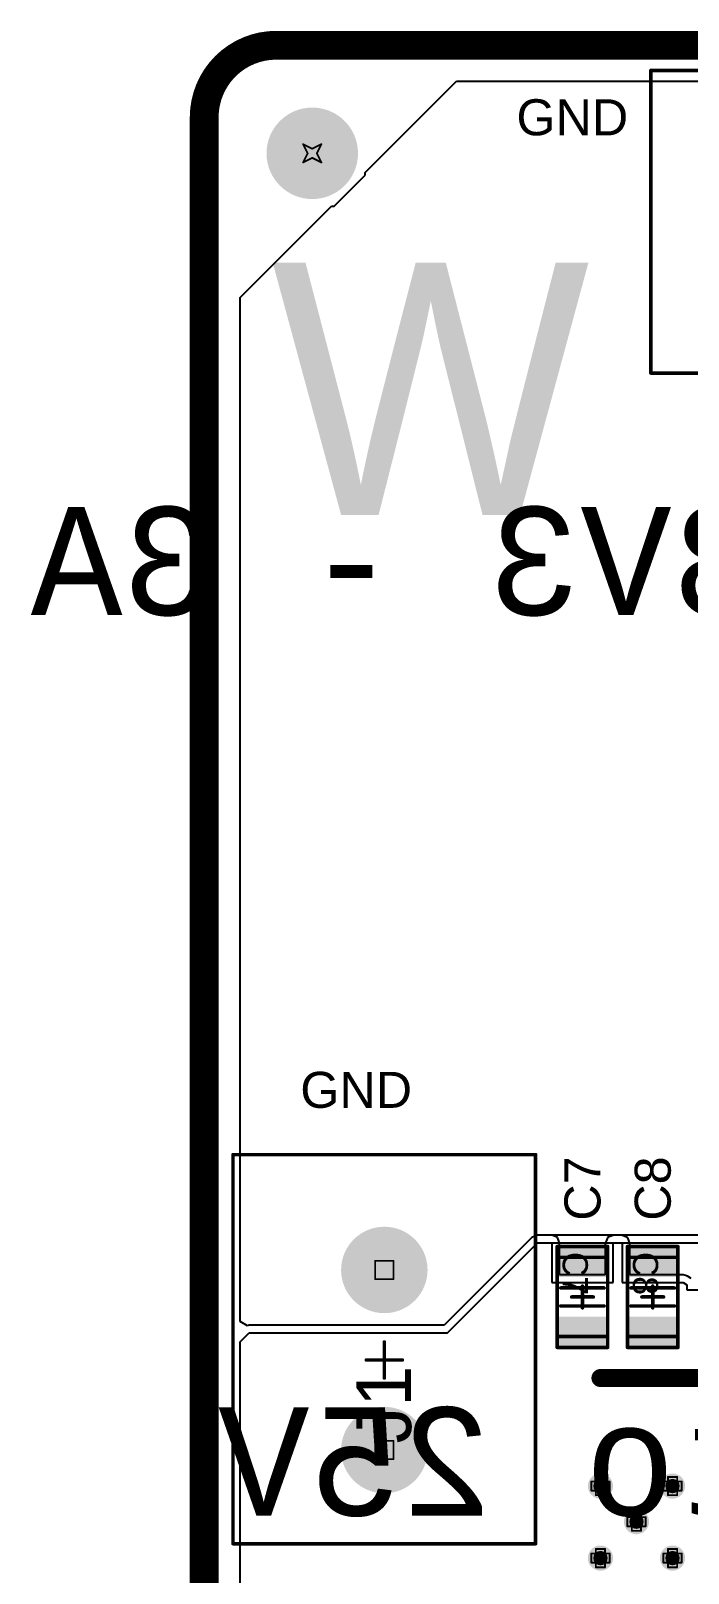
# Model space of a CAD drawing. Header units: millimetres. Extents: x -4.8 to 40.4, y -21.4 to 50.4.
# Drawn here: x -4.81 to 13.43, y 7.58 to 50.4 of the extents above; entities that cross this region are included whole.
import ezdxf

# ---------------------------------------------------------------- set-up
doc = ezdxf.new("R2010")
doc.units = ezdxf.units.MM
for name, color, linetype in [('BottomLayer', 5, 'Continuous'), ('BottomOverlay', 54, 'Continuous'), ('BottomSolder', 6, 'Continuous'), ('DrillDrawing', 1, 'Continuous'), ('KeepOutLayer', 6, 'Continuous'), ('Mechanical2', 216, 'Continuous'), ('Mechanical4', 56, 'Continuous'), ('Mechanical6', 56, 'Continuous'), ('MultiLayer', 9, 'Continuous'), ('PadHoleLayer', 156, 'Continuous'), ('TopLayer', 1, 'Continuous'), ('TopOverlay', 2, 'Continuous'), ('TopPaste', 8, 'Continuous'), ('TopSolder', 216, 'Continuous'), ('ViaHoleLayer', 16, 'Continuous')]:
    doc.layers.add(name, color=color, linetype=linetype)
doc.styles.add('Arial', font='arial.ttf', dxfattribs={"height": 0.2})
doc.styles.add('Consolas', font='consola.ttf', dxfattribs={"height": 0.2})
doc.styles.add('Mooretronics', font='', dxfattribs={"height": 0.2})
doc.styles.get('Mooretronics').set_extended_font_data('Mooretronics')

# ---------------------------------------------------------------- blocks, each defined once
blk = doc.blocks.new('TERMINAL_15')
at = {"layer": 'BottomLayer'}
h = blk.add_hatch(color=5, dxfattribs=at)
edge = h.paths.add_edge_path()
edge.add_arc((-2.5, 0), 1.15, 0, 360)
h = blk.add_hatch(color=5, dxfattribs=at)
edge = h.paths.add_edge_path()
edge.add_arc((2.5, 0), 1.15, 0, 360)
at = {"layer": 'BottomSolder'}
h = blk.add_hatch(color=6, dxfattribs=at)
edge = h.paths.add_edge_path()
edge.add_arc((-2.5, 0), 1.2, 0, 360)
h = blk.add_hatch(color=6, dxfattribs=at)
edge = h.paths.add_edge_path()
edge.add_arc((2.5, 0), 1.2, 0, 360)
at = {"layer": 'MultiLayer'}
h = blk.add_hatch(color=9, dxfattribs=at)
edge = h.paths.add_edge_path()
edge.add_arc((-2.5, 0), 1.15, 0, 360)
h = blk.add_hatch(color=9, dxfattribs=at)
edge = h.paths.add_edge_path()
edge.add_arc((2.5, 0), 1.15, 0, 360)
at = {"layer": 'PadHoleLayer'}
h = blk.add_hatch(color=156, dxfattribs=at)
edge = h.paths.add_edge_path()
edge.add_arc((-2.5, 0), 0.7, 0, 360)
h = blk.add_hatch(color=156, dxfattribs=at)
edge = h.paths.add_edge_path()
edge.add_arc((2.5, 0), 0.7, 0, 360)
at = {"layer": 'TopLayer'}
h = blk.add_hatch(color=1, dxfattribs=at)
edge = h.paths.add_edge_path()
edge.add_arc((-2.5, 0), 1.15, 0, 360)
h = blk.add_hatch(color=1, dxfattribs=at)
edge = h.paths.add_edge_path()
edge.add_arc((2.5, 0), 1.15, 0, 360)
at = {"layer": 'TopSolder'}
h = blk.add_hatch(color=216, dxfattribs=at)
edge = h.paths.add_edge_path()
edge.add_arc((-2.5, 0), 1.2, 0, 360)
h = blk.add_hatch(color=216, dxfattribs=at)
edge = h.paths.add_edge_path()
edge.add_arc((2.5, 0), 1.2, 0, 360)
at = {"layer": 'Mechanical2', "const_width": 0.1}
for points in [[(-5.1, -4.2), (-5.1, 4.2)], [(-5.1, 4.2), (5.7, 4.2)], [(5.7, -4.2), (5.7, 4.2)], [(-5.1, -4.2), (5.7, -4.2)]]:
    blk.add_lwpolyline(points, dxfattribs=at)
at = {"layer": 'Mechanical2', "const_width": 0.05}
for points in [[(-5.125, 4.2, 1), (-5.075, 4.2, 1)], [(-5.125, 4.2, 1), (-5.075, 4.2, 1)], [(5.675, 4.2, 1), (5.725, 4.2, 1)], [(5.675, 4.2, 1), (5.725, 4.2, 1)], [(-5.125, -4.2, 1), (-5.075, -4.2, 1)], [(-5.125, -4.2, 1), (-5.075, -4.2, 1)], [(5.675, -4.2, 1), (5.725, -4.2, 1)], [(5.675, -4.2, 1), (5.725, -4.2, 1)]]:
    blk.add_lwpolyline(points, format="xyb", close=True, dxfattribs=at)
at = {"layer": 'Mechanical4', "const_width": 0.1}
for points in [[(-5.1, 4.2), (5.7, 4.2)], [(-5.1, -4.2), (-5.1, 4.2)], [(5.7, -4.2), (5.7, 4.2)], [(0, -0.5), (0, 0.5)], [(-0.5, 0), (0.5, 0)], [(-5.1, -4.2), (5.7, -4.2)]]:
    blk.add_lwpolyline(points, dxfattribs=at)
at = {"layer": 'Mechanical4', "const_width": 0.05}
for points in [[(-5.125, 4.2, 1), (-5.075, 4.2, 1)], [(-5.125, 4.2, 1), (-5.075, 4.2, 1)], [(5.675, 4.2, 1), (5.725, 4.2, 1)], [(5.675, 4.2, 1), (5.725, 4.2, 1)], [(-0.025, 0.5, 1), (0.025, 0.5, 1)], [(-0.525, 0, 1), (-0.475, 0, 1)], [(0.475, 0, 1), (0.525, 0, 1)], [(-0.025, -0.5, 1), (0.025, -0.5, 1)], [(-5.125, -4.2, 1), (-5.075, -4.2, 1)], [(-5.125, -4.2, 1), (-5.075, -4.2, 1)], [(5.675, -4.2, 1), (5.725, -4.2, 1)], [(5.675, -4.2, 1), (5.725, -4.2, 1)]]:
    blk.add_lwpolyline(points, format="xyb", close=True, dxfattribs=at)
at = {"layer": 'Mechanical6', "const_width": 0.1}
for points in [[(-5.1, 4.2), (5.7, 4.2)], [(-5.1, -4.2), (-5.1, 4.2)], [(5.7, -4.2), (5.7, 4.2)], [(-5.1, -4.2), (5.7, -4.2)]]:
    blk.add_lwpolyline(points, dxfattribs=at)
at = {"layer": 'Mechanical6', "const_width": 0.05}
for points in [[(-5.125, 4.2, 1), (-5.075, 4.2, 1)], [(-5.125, 4.2, 1), (-5.075, 4.2, 1)], [(5.675, 4.2, 1), (5.725, 4.2, 1)], [(5.675, 4.2, 1), (5.725, 4.2, 1)], [(-5.125, -4.2, 1), (-5.075, -4.2, 1)], [(-5.125, -4.2, 1), (-5.075, -4.2, 1)], [(5.675, -4.2, 1), (5.725, -4.2, 1)], [(5.675, -4.2, 1), (5.725, -4.2, 1)]]:
    blk.add_lwpolyline(points, format="xyb", close=True, dxfattribs=at)
at = {"layer": 'TopOverlay', "const_width": 0.1}
for points in [[(-5.1, -4.2), (-5.1, 4.2)], [(-5.1, 4.2), (5.7, 4.2)], [(5.7, -4.2), (5.7, 4.2)], [(-5.1, -4.2), (5.7, -4.2)]]:
    blk.add_lwpolyline(points, dxfattribs=at)
at = {"layer": 'TopOverlay', "const_width": 0.05}
for points in [[(-5.125, 4.2, 1), (-5.075, 4.2, 1)], [(-5.125, 4.2, 1), (-5.075, 4.2, 1)], [(5.675, 4.2, 1), (5.725, 4.2, 1)], [(5.675, 4.2, 1), (5.725, 4.2, 1)], [(-5.125, -4.2, 1), (-5.075, -4.2, 1)], [(-5.125, -4.2, 1), (-5.075, -4.2, 1)], [(5.675, -4.2, 1), (5.725, -4.2, 1)], [(5.675, -4.2, 1), (5.725, -4.2, 1)]]:
    blk.add_lwpolyline(points, format="xyb", close=True, dxfattribs=at)
at = {"layer": 'Mechanical6'}
blk.add_text('J2', height=1.524, rotation=360, dxfattribs=at).set_placement((-2.315, -0.744))
blk = doc.blocks.new('TERMINAL_16')
at = {"layer": 'BottomLayer'}
h = blk.add_hatch(color=5, dxfattribs=at)
edge = h.paths.add_edge_path()
edge.add_arc((-2.5, 0), 1.15, 0, 360)
h = blk.add_hatch(color=5, dxfattribs=at)
edge = h.paths.add_edge_path()
edge.add_arc((2.5, 0), 1.15, 0, 360)
at = {"layer": 'BottomSolder'}
h = blk.add_hatch(color=6, dxfattribs=at)
edge = h.paths.add_edge_path()
edge.add_arc((-2.5, 0), 1.2, 0, 360)
h = blk.add_hatch(color=6, dxfattribs=at)
edge = h.paths.add_edge_path()
edge.add_arc((2.5, 0), 1.2, 0, 360)
at = {"layer": 'MultiLayer'}
h = blk.add_hatch(color=9, dxfattribs=at)
edge = h.paths.add_edge_path()
edge.add_arc((-2.5, 0), 1.15, 0, 360)
h = blk.add_hatch(color=9, dxfattribs=at)
edge = h.paths.add_edge_path()
edge.add_arc((2.5, 0), 1.15, 0, 360)
at = {"layer": 'PadHoleLayer'}
h = blk.add_hatch(color=156, dxfattribs=at)
edge = h.paths.add_edge_path()
edge.add_arc((-2.5, 0), 0.7, 0, 360)
h = blk.add_hatch(color=156, dxfattribs=at)
edge = h.paths.add_edge_path()
edge.add_arc((2.5, 0), 0.7, 0, 360)
at = {"layer": 'TopLayer'}
h = blk.add_hatch(color=1, dxfattribs=at)
edge = h.paths.add_edge_path()
edge.add_arc((-2.5, 0), 1.15, 0, 360)
h = blk.add_hatch(color=1, dxfattribs=at)
edge = h.paths.add_edge_path()
edge.add_arc((2.5, 0), 1.15, 0, 360)
at = {"layer": 'TopSolder'}
h = blk.add_hatch(color=216, dxfattribs=at)
edge = h.paths.add_edge_path()
edge.add_arc((-2.5, 0), 1.2, 0, 360)
h = blk.add_hatch(color=216, dxfattribs=at)
edge = h.paths.add_edge_path()
edge.add_arc((2.5, 0), 1.2, 0, 360)
at = {"layer": 'Mechanical2', "const_width": 0.1}
for points in [[(-5.1, 4.2), (-5.1, -4.2)], [(-5.1, 4.2), (5.7, 4.2)], [(5.7, 4.2), (5.7, -4.2)], [(-5.1, -4.2), (5.7, -4.2)]]:
    blk.add_lwpolyline(points, dxfattribs=at)
at = {"layer": 'Mechanical2', "const_width": 0.05}
for points in [[(-5.125, 4.2, 1), (-5.075, 4.2, 1)], [(-5.125, 4.2, 1), (-5.075, 4.2, 1)], [(5.675, 4.2, 1), (5.725, 4.2, 1)], [(5.675, 4.2, 1), (5.725, 4.2, 1)], [(-5.125, -4.2, 1), (-5.075, -4.2, 1)], [(-5.125, -4.2, 1), (-5.075, -4.2, 1)], [(5.675, -4.2, 1), (5.725, -4.2, 1)], [(5.675, -4.2, 1), (5.725, -4.2, 1)]]:
    blk.add_lwpolyline(points, format="xyb", close=True, dxfattribs=at)
at = {"layer": 'Mechanical4', "const_width": 0.1}
for points in [[(-5.1, 4.2), (5.7, 4.2)], [(-5.1, 4.2), (-5.1, -4.2)], [(5.7, 4.2), (5.7, -4.2)], [(0, 0.5), (0, -0.5)], [(-0.5, 0), (0.5, 0)], [(-5.1, -4.2), (5.7, -4.2)]]:
    blk.add_lwpolyline(points, dxfattribs=at)
at = {"layer": 'Mechanical4', "const_width": 0.05}
for points in [[(-5.125, 4.2, 1), (-5.075, 4.2, 1)], [(-5.125, 4.2, 1), (-5.075, 4.2, 1)], [(5.675, 4.2, 1), (5.725, 4.2, 1)], [(5.675, 4.2, 1), (5.725, 4.2, 1)], [(-0.025, 0.5, 1), (0.025, 0.5, 1)], [(-0.525, 0, 1), (-0.475, 0, 1)], [(0.475, 0, 1), (0.525, 0, 1)], [(-0.025, -0.5, 1), (0.025, -0.5, 1)], [(-5.125, -4.2, 1), (-5.075, -4.2, 1)], [(-5.125, -4.2, 1), (-5.075, -4.2, 1)], [(5.675, -4.2, 1), (5.725, -4.2, 1)], [(5.675, -4.2, 1), (5.725, -4.2, 1)]]:
    blk.add_lwpolyline(points, format="xyb", close=True, dxfattribs=at)
at = {"layer": 'Mechanical6', "const_width": 0.1}
for points in [[(-5.1, 4.2), (5.7, 4.2)], [(-5.1, 4.2), (-5.1, -4.2)], [(5.7, 4.2), (5.7, -4.2)], [(-5.1, -4.2), (5.7, -4.2)]]:
    blk.add_lwpolyline(points, dxfattribs=at)
at = {"layer": 'Mechanical6', "const_width": 0.05}
for points in [[(-5.125, 4.2, 1), (-5.075, 4.2, 1)], [(-5.125, 4.2, 1), (-5.075, 4.2, 1)], [(5.675, 4.2, 1), (5.725, 4.2, 1)], [(5.675, 4.2, 1), (5.725, 4.2, 1)], [(-5.125, -4.2, 1), (-5.075, -4.2, 1)], [(-5.125, -4.2, 1), (-5.075, -4.2, 1)], [(5.675, -4.2, 1), (5.725, -4.2, 1)], [(5.675, -4.2, 1), (5.725, -4.2, 1)]]:
    blk.add_lwpolyline(points, format="xyb", close=True, dxfattribs=at)
at = {"layer": 'TopOverlay', "const_width": 0.1}
for points in [[(-5.1, 4.2), (-5.1, -4.2)], [(-5.1, 4.2), (5.7, 4.2)], [(5.7, 4.2), (5.7, -4.2)], [(-5.1, -4.2), (5.7, -4.2)]]:
    blk.add_lwpolyline(points, dxfattribs=at)
at = {"layer": 'TopOverlay', "const_width": 0.05}
for points in [[(-5.125, 4.2, 1), (-5.075, 4.2, 1)], [(-5.125, 4.2, 1), (-5.075, 4.2, 1)], [(5.675, 4.2, 1), (5.725, 4.2, 1)], [(5.675, 4.2, 1), (5.725, 4.2, 1)], [(-5.125, -4.2, 1), (-5.075, -4.2, 1)], [(-5.125, -4.2, 1), (-5.075, -4.2, 1)], [(5.675, -4.2, 1), (5.725, -4.2, 1)], [(5.675, -4.2, 1), (5.725, -4.2, 1)]]:
    blk.add_lwpolyline(points, format="xyb", close=True, dxfattribs=at)
at = {"layer": 'Mechanical6'}
blk.add_text('J1', height=1.524, dxfattribs=at).set_placement((-2.315, -0.744))
blk = doc.blocks.new('CAP_0805_22')
at = {"layer": 'TopLayer'}
for points in [[(-1.3, -0.65), (-1.3, 0.65), (-0.6, 0.65), (-0.6, -0.65)], [(0.6, -0.65), (0.6, 0.65), (1.3, 0.65), (1.3, -0.65)]]:
    blk.add_hatch(color=1, dxfattribs=at).paths.add_polyline_path(points)
at = {"layer": 'TopPaste'}
for points in [[(-1.3, -0.65), (-1.3, 0.65), (-0.6, 0.65), (-0.6, -0.65)], [(0.6, -0.65), (0.6, 0.65), (1.3, 0.65), (1.3, -0.65)]]:
    blk.add_hatch(color=8, dxfattribs=at).paths.add_polyline_path(points)
at = {"layer": 'TopSolder'}
for points in [[(-1.35, -0.7), (-1.35, 0.7), (-0.55, 0.7), (-0.55, -0.7)], [(0.55, -0.7), (0.55, 0.7), (1.35, 0.7), (1.35, -0.7)]]:
    blk.add_hatch(color=216, dxfattribs=at).paths.add_polyline_path(points)
at = {"layer": 'Mechanical2', "const_width": 0.1}
for points in [[(1.1, 0.7), (-1.1, 0.7)], [(-1.1, -0.7), (-1.1, 0.7)], [(1.1, -0.7), (1.1, 0.7)], [(1.1, -0.7), (-1.1, -0.7)]]:
    blk.add_lwpolyline(points, dxfattribs=at)
at = {"layer": 'Mechanical2', "const_width": 0.05}
for points in [[(-1.125, 0.7, 1), (-1.075, 0.7, 1)], [(-1.125, 0.7, 1), (-1.075, 0.7, 1)], [(1.075, 0.7, 1), (1.125, 0.7, 1)], [(1.075, 0.7, 1), (1.125, 0.7, 1)], [(-1.125, -0.7, 1), (-1.075, -0.7, 1)], [(-1.125, -0.7, 1), (-1.075, -0.7, 1)], [(1.075, -0.7, 1), (1.125, -0.7, 1)], [(1.075, -0.7, 1), (1.125, -0.7, 1)]]:
    blk.add_lwpolyline(points, format="xyb", close=True, dxfattribs=at)
at = {"layer": 'Mechanical4', "const_width": 0.1}
for points in [[(-1.4, -0.7), (-1.4, 0.7)], [(1.4, 0.7), (-1.4, 0.7)], [(1.4, -0.7), (1.4, 0.7)], [(0.3, 0), (-0.3, 0)], [(0, -0.3), (0, 0.3)], [(1.4, -0.7), (-1.4, -0.7)]]:
    blk.add_lwpolyline(points, dxfattribs=at)
at = {"layer": 'Mechanical4', "const_width": 0.05}
for points in [[(-1.425, 0.7, 1), (-1.375, 0.7, 1)], [(-1.425, 0.7, 1), (-1.375, 0.7, 1)], [(1.375, 0.7, 1), (1.425, 0.7, 1)], [(1.375, 0.7, 1), (1.425, 0.7, 1)], [(-0.325, 0, 1), (-0.275, 0, 1)], [(-0.025, 0.3, 1), (0.025, 0.3, 1)], [(0.275, 0, 1), (0.325, 0, 1)], [(-0.025, -0.3, 1), (0.025, -0.3, 1)], [(-1.425, -0.7, 1), (-1.375, -0.7, 1)], [(-1.425, -0.7, 1), (-1.375, -0.7, 1)], [(1.375, -0.7, 1), (1.425, -0.7, 1)], [(1.375, -0.7, 1), (1.425, -0.7, 1)]]:
    blk.add_lwpolyline(points, format="xyb", close=True, dxfattribs=at)
at = {"layer": 'Mechanical6', "const_width": 0.1}
for points in [[(-1.4, -0.7), (-1.4, 0.7)], [(1.4, 0.7), (-1.4, 0.7)], [(1.4, -0.7), (1.4, 0.7)], [(1.4, -0.7), (-1.4, -0.7)]]:
    blk.add_lwpolyline(points, dxfattribs=at)
at = {"layer": 'Mechanical6', "const_width": 0.05}
for points in [[(-1.425, 0.7, 1), (-1.375, 0.7, 1)], [(-1.425, 0.7, 1), (-1.375, 0.7, 1)], [(1.375, 0.7, 1), (1.425, 0.7, 1)], [(1.375, 0.7, 1), (1.425, 0.7, 1)], [(-1.425, -0.7, 1), (-1.375, -0.7, 1)], [(-1.425, -0.7, 1), (-1.375, -0.7, 1)], [(1.375, -0.7, 1), (1.425, -0.7, 1)], [(1.375, -0.7, 1), (1.425, -0.7, 1)]]:
    blk.add_lwpolyline(points, format="xyb", close=True, dxfattribs=at)
at = {"layer": 'TopOverlay', "const_width": 0.1}
for points in [[(-0.25, -0.6), (-0.25, 0.6)], [(0.25, -0.6), (0.25, 0.6)]]:
    blk.add_lwpolyline(points, dxfattribs=at)
at = {"layer": 'TopOverlay', "const_width": 0.05}
for points in [[(-0.275, 0.6, 1), (-0.225, 0.6, 1)], [(0.225, 0.6, 1), (0.275, 0.6, 1)], [(-0.275, -0.6, 1), (-0.225, -0.6, 1)], [(0.225, -0.6, 1), (0.275, -0.6, 1)]]:
    blk.add_lwpolyline(points, format="xyb", close=True, dxfattribs=at)
at = {"layer": 'Mechanical6'}
blk.add_text('C8', height=0.7, dxfattribs=at).set_placement((-1.25, -0.55))
blk = doc.blocks.new('CAP_0805_23')
at = {"layer": 'TopLayer'}
for points in [[(-1.3, -0.65), (-1.3, 0.65), (-0.6, 0.65), (-0.6, -0.65)], [(0.6, -0.65), (0.6, 0.65), (1.3, 0.65), (1.3, -0.65)]]:
    blk.add_hatch(color=1, dxfattribs=at).paths.add_polyline_path(points)
at = {"layer": 'TopPaste'}
for points in [[(-1.3, -0.65), (-1.3, 0.65), (-0.6, 0.65), (-0.6, -0.65)], [(0.6, -0.65), (0.6, 0.65), (1.3, 0.65), (1.3, -0.65)]]:
    blk.add_hatch(color=8, dxfattribs=at).paths.add_polyline_path(points)
at = {"layer": 'TopSolder'}
for points in [[(-1.35, -0.7), (-1.35, 0.7), (-0.55, 0.7), (-0.55, -0.7)], [(0.55, -0.7), (0.55, 0.7), (1.35, 0.7), (1.35, -0.7)]]:
    blk.add_hatch(color=216, dxfattribs=at).paths.add_polyline_path(points)
at = {"layer": 'Mechanical2', "const_width": 0.1}
for points in [[(1.1, 0.7), (-1.1, 0.7)], [(-1.1, -0.7), (-1.1, 0.7)], [(1.1, -0.7), (1.1, 0.7)], [(1.1, -0.7), (-1.1, -0.7)]]:
    blk.add_lwpolyline(points, dxfattribs=at)
at = {"layer": 'Mechanical2', "const_width": 0.05}
for points in [[(-1.125, 0.7, 1), (-1.075, 0.7, 1)], [(-1.125, 0.7, 1), (-1.075, 0.7, 1)], [(1.075, 0.7, 1), (1.125, 0.7, 1)], [(1.075, 0.7, 1), (1.125, 0.7, 1)], [(-1.125, -0.7, 1), (-1.075, -0.7, 1)], [(-1.125, -0.7, 1), (-1.075, -0.7, 1)], [(1.075, -0.7, 1), (1.125, -0.7, 1)], [(1.075, -0.7, 1), (1.125, -0.7, 1)]]:
    blk.add_lwpolyline(points, format="xyb", close=True, dxfattribs=at)
at = {"layer": 'Mechanical4', "const_width": 0.1}
for points in [[(-1.4, -0.7), (-1.4, 0.7)], [(1.4, 0.7), (-1.4, 0.7)], [(1.4, -0.7), (1.4, 0.7)], [(0.3, 0), (-0.3, 0)], [(0, -0.3), (0, 0.3)], [(1.4, -0.7), (-1.4, -0.7)]]:
    blk.add_lwpolyline(points, dxfattribs=at)
at = {"layer": 'Mechanical4', "const_width": 0.05}
for points in [[(-1.425, 0.7, 1), (-1.375, 0.7, 1)], [(-1.425, 0.7, 1), (-1.375, 0.7, 1)], [(1.375, 0.7, 1), (1.425, 0.7, 1)], [(1.375, 0.7, 1), (1.425, 0.7, 1)], [(-0.325, 0, 1), (-0.275, 0, 1)], [(-0.025, 0.3, 1), (0.025, 0.3, 1)], [(0.275, 0, 1), (0.325, 0, 1)], [(-0.025, -0.3, 1), (0.025, -0.3, 1)], [(-1.425, -0.7, 1), (-1.375, -0.7, 1)], [(-1.425, -0.7, 1), (-1.375, -0.7, 1)], [(1.375, -0.7, 1), (1.425, -0.7, 1)], [(1.375, -0.7, 1), (1.425, -0.7, 1)]]:
    blk.add_lwpolyline(points, format="xyb", close=True, dxfattribs=at)
at = {"layer": 'Mechanical6', "const_width": 0.1}
for points in [[(-1.4, -0.7), (-1.4, 0.7)], [(1.4, 0.7), (-1.4, 0.7)], [(1.4, -0.7), (1.4, 0.7)], [(1.4, -0.7), (-1.4, -0.7)]]:
    blk.add_lwpolyline(points, dxfattribs=at)
at = {"layer": 'Mechanical6', "const_width": 0.05}
for points in [[(-1.425, 0.7, 1), (-1.375, 0.7, 1)], [(-1.425, 0.7, 1), (-1.375, 0.7, 1)], [(1.375, 0.7, 1), (1.425, 0.7, 1)], [(1.375, 0.7, 1), (1.425, 0.7, 1)], [(-1.425, -0.7, 1), (-1.375, -0.7, 1)], [(-1.425, -0.7, 1), (-1.375, -0.7, 1)], [(1.375, -0.7, 1), (1.425, -0.7, 1)], [(1.375, -0.7, 1), (1.425, -0.7, 1)]]:
    blk.add_lwpolyline(points, format="xyb", close=True, dxfattribs=at)
at = {"layer": 'TopOverlay', "const_width": 0.1}
for points in [[(-0.25, -0.6), (-0.25, 0.6)], [(0.25, -0.6), (0.25, 0.6)]]:
    blk.add_lwpolyline(points, dxfattribs=at)
at = {"layer": 'TopOverlay', "const_width": 0.05}
for points in [[(-0.275, 0.6, 1), (-0.225, 0.6, 1)], [(0.225, 0.6, 1), (0.275, 0.6, 1)], [(-0.275, -0.6, 1), (-0.225, -0.6, 1)], [(0.225, -0.6, 1), (0.275, -0.6, 1)]]:
    blk.add_lwpolyline(points, format="xyb", close=True, dxfattribs=at)
at = {"layer": 'Mechanical6'}
blk.add_text('C7', height=0.7, dxfattribs=at).set_placement((-1.25, -0.55))

msp = doc.modelspace()

# ---------------------------------------------------------------- hatches: boundary and pattern name
at = {"layer": 'BottomLayer'}
h = msp.add_hatch(color=5, dxfattribs=at)
edge = h.paths.add_edge_path()
edge.add_arc((3, 47), 1, 0, 360)
h = msp.add_hatch(color=5, dxfattribs=at)
edge = h.paths.add_edge_path()
edge.add_arc((11, 10), 0.35, 0, 360)
h = msp.add_hatch(color=5, dxfattribs=at)
edge = h.paths.add_edge_path()
edge.add_arc((13, 10), 0.35, 0, 360)
h = msp.add_hatch(color=5, dxfattribs=at)
edge = h.paths.add_edge_path()
edge.add_arc((12, 9.011), 0.35, 0, 360)
h = msp.add_hatch(color=5, dxfattribs=at)
edge = h.paths.add_edge_path()
edge.add_arc((11, 8), 0.35, 0, 360)
h = msp.add_hatch(color=5, dxfattribs=at)
edge = h.paths.add_edge_path()
edge.add_arc((13, 8), 0.35, 0, 360)
at = {"layer": 'BottomSolder'}
h = msp.add_hatch(color=6, dxfattribs=at)
edge = h.paths.add_edge_path()
edge.add_arc((3, 47), 1.05, 0, 360)
at = {"layer": 'MultiLayer'}
h = msp.add_hatch(color=9, dxfattribs=at)
edge = h.paths.add_edge_path()
edge.add_arc((3, 47), 1, 0, 360)
at = {"layer": 'PadHoleLayer'}
h = msp.add_hatch(color=156, dxfattribs=at)
edge = h.paths.add_edge_path()
edge.add_arc((3, 47), 1.27, 0, 360)
at = {"layer": 'TopLayer'}
h = msp.add_hatch(color=1, dxfattribs=at)
edge = h.paths.add_edge_path()
edge.add_arc((3, 47), 1, 0, 360)
h = msp.add_hatch(color=1, dxfattribs=at)
edge = h.paths.add_edge_path()
edge.add_arc((11, 10), 0.35, 0, 360)
h = msp.add_hatch(color=1, dxfattribs=at)
edge = h.paths.add_edge_path()
edge.add_arc((13, 10), 0.35, 0, 360)
h = msp.add_hatch(color=1, dxfattribs=at)
edge = h.paths.add_edge_path()
edge.add_arc((12, 9.011), 0.35, 0, 360)
h = msp.add_hatch(color=1, dxfattribs=at)
edge = h.paths.add_edge_path()
edge.add_arc((11, 8), 0.35, 0, 360)
h = msp.add_hatch(color=1, dxfattribs=at)
edge = h.paths.add_edge_path()
edge.add_arc((13, 8), 0.35, 0, 360)
at = {"layer": 'TopSolder'}
h = msp.add_hatch(color=216, dxfattribs=at)
edge = h.paths.add_edge_path()
edge.add_arc((3, 47), 1.05, 0, 360)
at = {"layer": 'ViaHoleLayer'}
h = msp.add_hatch(color=16, dxfattribs=at)
edge = h.paths.add_edge_path()
edge.add_arc((11, 10), 0.2, 0, 360)
h = msp.add_hatch(color=16, dxfattribs=at)
edge = h.paths.add_edge_path()
edge.add_arc((13, 10), 0.2, 0, 360)
h = msp.add_hatch(color=16, dxfattribs=at)
edge = h.paths.add_edge_path()
edge.add_arc((12, 9.011), 0.2, 0, 360)
h = msp.add_hatch(color=16, dxfattribs=at)
edge = h.paths.add_edge_path()
edge.add_arc((11, 8), 0.2, 0, 360)
h = msp.add_hatch(color=16, dxfattribs=at)
edge = h.paths.add_edge_path()
edge.add_arc((13, 8), 0.2, 0, 360)

# ---------------------------------------------------------------- linework, layer by layer
at = {"layer": 'BottomLayer'}
for p, q in [((4.47, 46.47), (7, 49)), ((7, 49), (18.433, 49)), ((3.609, 45.53), (4.47, 46.391)), ((4.47, 46.391), (4.47, 46.47)), ((1, 43), (3.53, 45.53)), ((3.53, 45.53), (3.609, 45.53)), ((1, 14.567), (1, 43)), ((9.097, 16.903), (6.66, 14.466)), ((6.75, 14.25), (9.25, 16.75)), ((9.25, 16.966), (9.097, 16.903)), ((20, 16.966), (9.25, 16.966)), ((9.25, 16.75), (20, 16.75)), ((1.2, 14.446), (1, 14.567)), ((1, 14), (1.25, 14.25)), ((1.25, 14.466), (1.2, 14.446)), ((6.66, 14.466), (1.25, 14.466)), ((1.25, 14.25), (6.75, 14.25)), ((1, 7), (1, 14))]:
    msp.add_line(p, q, dxfattribs=at)
at = {"layer": 'BottomOverlay', "const_width": 0.5}
msp.add_lwpolyline([(11, 13), (18, 13)], dxfattribs=at)
at = {"layer": 'BottomOverlay', "const_width": 0.25}
msp.add_lwpolyline([(10.875, 13, 1), (11.125, 13, 1)], format="xyb", close=True, dxfattribs=at)
at = {"layer": 'DrillDrawing', "const_width": 0.2}
msp.add_lwpolyline([(0, 48, -0.414213), (2, 50)], format="xyb", dxfattribs=at)
at = {"layer": 'DrillDrawing'}
for points, const_width in [([(2, 50), (38, 50)], 0.2), ([(0, 2), (0, 48)], 0.2), ([(2.746, 47.254), (3, 47.127)], 0.0508), ([(2.746, 47.254), (2.873, 47)], 0.0508), ([(3, 47.127), (3.254, 47.254)], 0.0508), ([(3.127, 47), (3.254, 47.254)], 0.0508), ([(2.746, 46.746), (2.873, 47)], 0.0508), ([(2.746, 46.746), (3, 46.873)], 0.0508), ([(3, 46.873), (3.254, 46.746)], 0.0508), ([(3.127, 47), (3.254, 46.746)], 0.0508), ([(4.746, 16.254), (5.254, 16.254)], 0.0508), ([(4.746, 15.746), (4.746, 16.254)], 0.0508), ([(5.254, 15.746), (5.254, 16.254)], 0.0508), ([(4.746, 15.746), (5.254, 15.746)], 0.0508), ([(4.746, 11.254), (5.254, 11.254)], 0.0508), ([(4.746, 10.746), (4.746, 11.254)], 0.0508), ([(5.254, 10.746), (5.254, 11.254)], 0.0508), ([(4.746, 10.746), (5.254, 10.746)], 0.0508), ([(10.873, 10.127), (10.873, 10.254)], 0.0508), ([(10.873, 10.254), (11.127, 10.254)], 0.0508), ([(11.127, 10.127), (11.127, 10.254)], 0.0508), ([(12.873, 10.127), (12.873, 10.254)], 0.0508), ([(12.873, 10.254), (13.127, 10.254)], 0.0508), ([(13.127, 10.127), (13.127, 10.254)], 0.0508), ([(10.746, 9.873), (10.746, 10.127)], 0.0508), ([(10.746, 10.127), (10.873, 10.127)], 0.0508), ([(10.746, 9.873), (10.873, 9.873)], 0.0508), ([(10.873, 9.746), (10.873, 9.873)], 0.0508), ([(11.127, 10.127), (11.254, 10.127)], 0.0508), ([(11.127, 9.873), (11.254, 9.873)], 0.0508), ([(11.127, 9.746), (11.127, 9.873)], 0.0508), ([(11.254, 9.873), (11.254, 10.127)], 0.0508), ([(12.746, 9.873), (12.746, 10.127)], 0.0508), ([(12.746, 10.127), (12.873, 10.127)], 0.0508), ([(12.746, 9.873), (12.873, 9.873)], 0.0508), ([(12.873, 9.746), (12.873, 9.873)], 0.0508), ([(13.127, 10.127), (13.254, 10.127)], 0.0508), ([(13.127, 9.873), (13.254, 9.873)], 0.0508), ([(13.127, 9.746), (13.127, 9.873)], 0.0508), ([(13.254, 9.873), (13.254, 10.127)], 0.0508), ([(10.873, 9.746), (11.127, 9.746)], 0.0508), ([(12.873, 9.746), (13.127, 9.746)], 0.0508), ([(11.746, 8.884), (11.746, 9.138)], 0.0508), ([(11.746, 9.138), (11.873, 9.138)], 0.0508), ([(11.873, 9.138), (11.873, 9.265)], 0.0508), ([(11.873, 9.265), (12.127, 9.265)], 0.0508), ([(12.127, 9.138), (12.127, 9.265)], 0.0508), ([(12.127, 9.138), (12.254, 9.138)], 0.0508), ([(12.254, 8.884), (12.254, 9.138)], 0.0508), ([(11.746, 8.884), (11.873, 8.884)], 0.0508), ([(11.873, 8.757), (11.873, 8.884)], 0.0508), ([(11.873, 8.757), (12.127, 8.757)], 0.0508), ([(12.127, 8.884), (12.254, 8.884)], 0.0508), ([(12.127, 8.757), (12.127, 8.884)], 0.0508), ([(10.746, 7.873), (10.746, 8.127)], 0.0508), ([(10.746, 8.127), (10.873, 8.127)], 0.0508), ([(10.873, 8.127), (10.873, 8.254)], 0.0508), ([(10.873, 8.254), (11.127, 8.254)], 0.0508), ([(11.127, 8.127), (11.127, 8.254)], 0.0508), ([(11.127, 8.127), (11.254, 8.127)], 0.0508), ([(11.254, 7.873), (11.254, 8.127)], 0.0508), ([(12.746, 7.873), (12.746, 8.127)], 0.0508), ([(12.746, 8.127), (12.873, 8.127)], 0.0508), ([(12.873, 8.127), (12.873, 8.254)], 0.0508), ([(12.873, 8.254), (13.127, 8.254)], 0.0508), ([(13.127, 8.127), (13.127, 8.254)], 0.0508), ([(13.127, 8.127), (13.254, 8.127)], 0.0508), ([(13.254, 7.873), (13.254, 8.127)], 0.0508), ([(10.746, 7.873), (10.873, 7.873)], 0.0508), ([(10.873, 7.746), (10.873, 7.873)], 0.0508), ([(10.873, 7.746), (11.127, 7.746)], 0.0508), ([(11.127, 7.873), (11.254, 7.873)], 0.0508), ([(11.127, 7.746), (11.127, 7.873)], 0.0508), ([(12.746, 7.873), (12.873, 7.873)], 0.0508), ([(12.873, 7.746), (12.873, 7.873)], 0.0508), ([(12.873, 7.746), (13.127, 7.746)], 0.0508), ([(13.127, 7.873), (13.254, 7.873)], 0.0508), ([(13.127, 7.746), (13.127, 7.873)], 0.0508)]:
    msp.add_lwpolyline(points, dxfattribs=dict(at, const_width=const_width))
for points, const_width in [([(1.95, 50, 1), (2.05, 50, 1)], 0.1), ([(1.95, 50, 1), (2.05, 50, 1)], 0.1), ([(-0.05, 48, 1), (0.05, 48, 1)], 0.1), ([(-0.05, 48, 1), (0.05, 48, 1)], 0.1), ([(2.733, 47.254, 1), (2.759, 47.254, 1)], 0.0254), ([(2.733, 47.254, 1), (2.759, 47.254, 1)], 0.0254), ([(2.987, 47.127, 1), (3.013, 47.127, 1)], 0.0254), ([(2.987, 47.127, 1), (3.013, 47.127, 1)], 0.0254), ([(3.241, 47.254, 1), (3.267, 47.254, 1)], 0.0254), ([(3.241, 47.254, 1), (3.267, 47.254, 1)], 0.0254), ([(2.733, 46.746, 1), (2.759, 46.746, 1)], 0.0254), ([(2.733, 46.746, 1), (2.759, 46.746, 1)], 0.0254), ([(2.86, 47, 1), (2.886, 47, 1)], 0.0254), ([(2.86, 47, 1), (2.886, 47, 1)], 0.0254), ([(2.987, 46.873, 1), (3.013, 46.873, 1)], 0.0254), ([(2.987, 46.873, 1), (3.013, 46.873, 1)], 0.0254), ([(3.114, 47, 1), (3.14, 47, 1)], 0.0254), ([(3.114, 47, 1), (3.14, 47, 1)], 0.0254), ([(3.241, 46.746, 1), (3.267, 46.746, 1)], 0.0254), ([(3.241, 46.746, 1), (3.267, 46.746, 1)], 0.0254), ([(4.733, 16.254, 1), (4.759, 16.254, 1)], 0.0254), ([(4.733, 16.254, 1), (4.759, 16.254, 1)], 0.0254), ([(5.241, 16.254, 1), (5.267, 16.254, 1)], 0.0254), ([(5.241, 16.254, 1), (5.267, 16.254, 1)], 0.0254), ([(4.733, 15.746, 1), (4.759, 15.746, 1)], 0.0254), ([(4.733, 15.746, 1), (4.759, 15.746, 1)], 0.0254), ([(5.241, 15.746, 1), (5.267, 15.746, 1)], 0.0254), ([(5.241, 15.746, 1), (5.267, 15.746, 1)], 0.0254), ([(4.733, 11.254, 1), (4.759, 11.254, 1)], 0.0254), ([(4.733, 11.254, 1), (4.759, 11.254, 1)], 0.0254), ([(5.241, 11.254, 1), (5.267, 11.254, 1)], 0.0254), ([(5.241, 11.254, 1), (5.267, 11.254, 1)], 0.0254), ([(4.733, 10.746, 1), (4.759, 10.746, 1)], 0.0254), ([(4.733, 10.746, 1), (4.759, 10.746, 1)], 0.0254), ([(5.241, 10.746, 1), (5.267, 10.746, 1)], 0.0254), ([(5.241, 10.746, 1), (5.267, 10.746, 1)], 0.0254), ([(10.86, 10.254, 1), (10.886, 10.254, 1)], 0.0254), ([(10.86, 10.254, 1), (10.886, 10.254, 1)], 0.0254), ([(11.114, 10.254, 1), (11.14, 10.254, 1)], 0.0254), ([(11.114, 10.254, 1), (11.14, 10.254, 1)], 0.0254), ([(12.86, 10.254, 1), (12.886, 10.254, 1)], 0.0254), ([(12.86, 10.254, 1), (12.886, 10.254, 1)], 0.0254), ([(13.114, 10.254, 1), (13.14, 10.254, 1)], 0.0254), ([(13.114, 10.254, 1), (13.14, 10.254, 1)], 0.0254), ([(10.733, 10.127, 1), (10.759, 10.127, 1)], 0.0254), ([(10.733, 10.127, 1), (10.759, 10.127, 1)], 0.0254), ([(10.733, 9.873, 1), (10.759, 9.873, 1)], 0.0254), ([(10.733, 9.873, 1), (10.759, 9.873, 1)], 0.0254), ([(10.86, 10.127, 1), (10.886, 10.127, 1)], 0.0254), ([(10.86, 10.127, 1), (10.886, 10.127, 1)], 0.0254), ([(10.86, 9.873, 1), (10.886, 9.873, 1)], 0.0254), ([(10.86, 9.873, 1), (10.886, 9.873, 1)], 0.0254), ([(11.114, 10.127, 1), (11.14, 10.127, 1)], 0.0254), ([(11.114, 10.127, 1), (11.14, 10.127, 1)], 0.0254), ([(11.114, 9.873, 1), (11.14, 9.873, 1)], 0.0254), ([(11.114, 9.873, 1), (11.14, 9.873, 1)], 0.0254), ([(11.241, 10.127, 1), (11.267, 10.127, 1)], 0.0254), ([(11.241, 10.127, 1), (11.267, 10.127, 1)], 0.0254), ([(11.241, 9.873, 1), (11.267, 9.873, 1)], 0.0254), ([(11.241, 9.873, 1), (11.267, 9.873, 1)], 0.0254), ([(12.733, 10.127, 1), (12.759, 10.127, 1)], 0.0254), ([(12.733, 10.127, 1), (12.759, 10.127, 1)], 0.0254), ([(12.733, 9.873, 1), (12.759, 9.873, 1)], 0.0254), ([(12.733, 9.873, 1), (12.759, 9.873, 1)], 0.0254), ([(12.86, 10.127, 1), (12.886, 10.127, 1)], 0.0254), ([(12.86, 10.127, 1), (12.886, 10.127, 1)], 0.0254), ([(12.86, 9.873, 1), (12.886, 9.873, 1)], 0.0254), ([(12.86, 9.873, 1), (12.886, 9.873, 1)], 0.0254), ([(13.114, 10.127, 1), (13.14, 10.127, 1)], 0.0254), ([(13.114, 10.127, 1), (13.14, 10.127, 1)], 0.0254), ([(13.114, 9.873, 1), (13.14, 9.873, 1)], 0.0254), ([(13.114, 9.873, 1), (13.14, 9.873, 1)], 0.0254), ([(13.241, 10.127, 1), (13.267, 10.127, 1)], 0.0254), ([(13.241, 10.127, 1), (13.267, 10.127, 1)], 0.0254), ([(13.241, 9.873, 1), (13.267, 9.873, 1)], 0.0254), ([(13.241, 9.873, 1), (13.267, 9.873, 1)], 0.0254), ([(10.86, 9.746, 1), (10.886, 9.746, 1)], 0.0254), ([(10.86, 9.746, 1), (10.886, 9.746, 1)], 0.0254), ([(11.114, 9.746, 1), (11.14, 9.746, 1)], 0.0254), ([(11.114, 9.746, 1), (11.14, 9.746, 1)], 0.0254), ([(12.86, 9.746, 1), (12.886, 9.746, 1)], 0.0254), ([(12.86, 9.746, 1), (12.886, 9.746, 1)], 0.0254), ([(13.114, 9.746, 1), (13.14, 9.746, 1)], 0.0254), ([(13.114, 9.746, 1), (13.14, 9.746, 1)], 0.0254), ([(11.733, 9.138, 1), (11.759, 9.138, 1)], 0.0254), ([(11.733, 9.138, 1), (11.759, 9.138, 1)], 0.0254), ([(11.86, 9.265, 1), (11.886, 9.265, 1)], 0.0254), ([(11.86, 9.265, 1), (11.886, 9.265, 1)], 0.0254), ([(11.86, 9.138, 1), (11.886, 9.138, 1)], 0.0254), ([(11.86, 9.138, 1), (11.886, 9.138, 1)], 0.0254), ([(12.114, 9.265, 1), (12.14, 9.265, 1)], 0.0254), ([(12.114, 9.265, 1), (12.14, 9.265, 1)], 0.0254), ([(12.114, 9.138, 1), (12.14, 9.138, 1)], 0.0254), ([(12.114, 9.138, 1), (12.14, 9.138, 1)], 0.0254), ([(12.241, 9.138, 1), (12.267, 9.138, 1)], 0.0254), ([(12.241, 9.138, 1), (12.267, 9.138, 1)], 0.0254), ([(11.733, 8.884, 1), (11.759, 8.884, 1)], 0.0254), ([(11.733, 8.884, 1), (11.759, 8.884, 1)], 0.0254), ([(11.86, 8.884, 1), (11.886, 8.884, 1)], 0.0254), ([(11.86, 8.884, 1), (11.886, 8.884, 1)], 0.0254), ([(11.86, 8.757, 1), (11.886, 8.757, 1)], 0.0254), ([(11.86, 8.757, 1), (11.886, 8.757, 1)], 0.0254), ([(12.114, 8.884, 1), (12.14, 8.884, 1)], 0.0254), ([(12.114, 8.884, 1), (12.14, 8.884, 1)], 0.0254), ([(12.114, 8.757, 1), (12.14, 8.757, 1)], 0.0254), ([(12.114, 8.757, 1), (12.14, 8.757, 1)], 0.0254), ([(12.241, 8.884, 1), (12.267, 8.884, 1)], 0.0254), ([(12.241, 8.884, 1), (12.267, 8.884, 1)], 0.0254), ([(10.733, 8.127, 1), (10.759, 8.127, 1)], 0.0254), ([(10.733, 8.127, 1), (10.759, 8.127, 1)], 0.0254), ([(10.86, 8.254, 1), (10.886, 8.254, 1)], 0.0254), ([(10.86, 8.254, 1), (10.886, 8.254, 1)], 0.0254), ([(10.86, 8.127, 1), (10.886, 8.127, 1)], 0.0254), ([(10.86, 8.127, 1), (10.886, 8.127, 1)], 0.0254), ([(11.114, 8.254, 1), (11.14, 8.254, 1)], 0.0254), ([(11.114, 8.254, 1), (11.14, 8.254, 1)], 0.0254), ([(11.114, 8.127, 1), (11.14, 8.127, 1)], 0.0254), ([(11.114, 8.127, 1), (11.14, 8.127, 1)], 0.0254), ([(11.241, 8.127, 1), (11.267, 8.127, 1)], 0.0254), ([(11.241, 8.127, 1), (11.267, 8.127, 1)], 0.0254), ([(12.733, 8.127, 1), (12.759, 8.127, 1)], 0.0254), ([(12.733, 8.127, 1), (12.759, 8.127, 1)], 0.0254), ([(12.86, 8.254, 1), (12.886, 8.254, 1)], 0.0254), ([(12.86, 8.254, 1), (12.886, 8.254, 1)], 0.0254), ([(12.86, 8.127, 1), (12.886, 8.127, 1)], 0.0254), ([(12.86, 8.127, 1), (12.886, 8.127, 1)], 0.0254), ([(13.114, 8.254, 1), (13.14, 8.254, 1)], 0.0254), ([(13.114, 8.254, 1), (13.14, 8.254, 1)], 0.0254), ([(13.114, 8.127, 1), (13.14, 8.127, 1)], 0.0254), ([(13.114, 8.127, 1), (13.14, 8.127, 1)], 0.0254), ([(13.241, 8.127, 1), (13.267, 8.127, 1)], 0.0254), ([(13.241, 8.127, 1), (13.267, 8.127, 1)], 0.0254), ([(10.733, 7.873, 1), (10.759, 7.873, 1)], 0.0254), ([(10.733, 7.873, 1), (10.759, 7.873, 1)], 0.0254), ([(10.86, 7.873, 1), (10.886, 7.873, 1)], 0.0254), ([(10.86, 7.873, 1), (10.886, 7.873, 1)], 0.0254), ([(10.86, 7.746, 1), (10.886, 7.746, 1)], 0.0254), ([(10.86, 7.746, 1), (10.886, 7.746, 1)], 0.0254), ([(11.114, 7.873, 1), (11.14, 7.873, 1)], 0.0254), ([(11.114, 7.873, 1), (11.14, 7.873, 1)], 0.0254), ([(11.114, 7.746, 1), (11.14, 7.746, 1)], 0.0254), ([(11.114, 7.746, 1), (11.14, 7.746, 1)], 0.0254), ([(11.241, 7.873, 1), (11.267, 7.873, 1)], 0.0254), ([(11.241, 7.873, 1), (11.267, 7.873, 1)], 0.0254), ([(12.733, 7.873, 1), (12.759, 7.873, 1)], 0.0254), ([(12.733, 7.873, 1), (12.759, 7.873, 1)], 0.0254), ([(12.86, 7.873, 1), (12.886, 7.873, 1)], 0.0254), ([(12.86, 7.873, 1), (12.886, 7.873, 1)], 0.0254), ([(12.86, 7.746, 1), (12.886, 7.746, 1)], 0.0254), ([(12.86, 7.746, 1), (12.886, 7.746, 1)], 0.0254), ([(13.114, 7.873, 1), (13.14, 7.873, 1)], 0.0254), ([(13.114, 7.873, 1), (13.14, 7.873, 1)], 0.0254), ([(13.114, 7.746, 1), (13.14, 7.746, 1)], 0.0254), ([(13.114, 7.746, 1), (13.14, 7.746, 1)], 0.0254), ([(13.241, 7.873, 1), (13.267, 7.873, 1)], 0.0254), ([(13.241, 7.873, 1), (13.267, 7.873, 1)], 0.0254)]:
    msp.add_lwpolyline(points, format="xyb", close=True, dxfattribs=dict(at, const_width=const_width))
at = {"layer": 'KeepOutLayer', "const_width": 0.4}
for points in [[(-0.2, 48, -0.414073), (1.999, 50.2)], [(1.999, 50.2, -0.001321), (2, 50.2)], [(1.999, 50.2, -0.00012), (2, 50.2)], [(0.2, 48, -0.414213), (2, 49.8)], [(2.001, 49.8, -0.00126), (2, 49.8)]]:
    msp.add_lwpolyline(points, format="xyb", dxfattribs=at)
at = {"layer": 'KeepOutLayer', "const_width": 0.2}
for points in [[(1.899, 50.2, 1), (2.099, 50.2, 1)], [(1.899, 50.2, 1), (2.099, 50.2, 1)], [(1.899, 50.2, 1), (2.099, 50.2, 1)], [(1.9, 50.2, 1), (2.1, 50.2, 1)], [(1.9, 50.2, 1), (2.1, 50.2, 1)], [(1.9, 50.2, 1), (2.1, 50.2, 1)], [(1.9, 49.8, 1), (2.1, 49.8, 1)], [(1.9, 49.8, 1), (2.1, 49.8, 1)], [(1.9, 49.8, 1), (2.1, 49.8, 1)], [(1.901, 49.8, 1), (2.101, 49.8, 1)], [(1.901, 49.8, 1), (2.101, 49.8, 1)], [(1.901, 49.8, 1), (2.101, 49.8, 1)], [(-0.3, 48, 1), (-0.1, 48, 1)], [(-0.3, 48, 1), (-0.1, 48, 1)], [(-0.3, 48, 1), (-0.1, 48, 1)], [(-0.3, 48, 1), (-0.1, 48, 1)], [(0.1, 48, 1), (0.3, 48, 1)], [(0.1, 48, 1), (0.3, 48, 1)], [(0.1, 48, 1), (0.3, 48, 1)], [(0.1, 48, 1), (0.3, 48, 1)]]:
    msp.add_lwpolyline(points, format="xyb", close=True, dxfattribs=at)
at = {"layer": 'KeepOutLayer', "const_width": 0.4}
for points in [[(2, 50.2), (38, 50.2)], [(2, 49.8), (2.001, 49.8)], [(2.001, 49.8), (37.999, 49.8)], [(-0.2, 48), (-0.2, 48)], [(-0.2, 48), (-0.2, 2)], [(0.2, 48), (0.2, 48)], [(0.2, 48), (0.2, 2)]]:
    msp.add_lwpolyline(points, dxfattribs=at)
at = {"layer": 'TopLayer'}
for p, q in [((4.47, 46.47), (7, 49)), ((7, 49), (18.433, 49)), ((3.609, 45.53), (4.47, 46.391)), ((4.47, 46.391), (4.47, 46.47)), ((1, 43), (3.53, 45.53)), ((3.53, 45.53), (3.609, 45.53)), ((1, 14.567), (1, 43)), ((9.097, 16.903), (6.66, 14.466)), ((6.75, 14.25), (9.25, 16.75)), ((9.25, 16.966), (9.097, 16.903)), ((9.523, 16.966), (9.25, 16.966)), ((9.25, 16.75), (9.523, 16.75)), ((9.65, 16.966), (9.523, 16.966)), ((9.523, 16.966), (9.523, 16.966)), ((9.523, 16.966), (9.523, 16.966)), ((9.523, 16.75), (9.65, 16.75)), ((9.726, 16.935), (9.65, 16.966)), ((9.65, 16.75), (9.65, 16.623)), ((9.803, 16.903), (9.726, 16.935)), ((9.835, 16.826), (9.803, 16.903)), ((9.803, 16.903), (9.803, 16.903)), ((9.803, 16.903), (9.803, 16.903)), ((9.866, 16.75), (9.835, 16.826)), ((9.866, 16.623), (9.866, 16.75)), ((11.164, 16.818), (11.134, 16.745)), ((11.134, 16.745), (11.134, 15.866)), ((11.191, 16.892), (11.164, 16.818)), ((11.195, 16.894), (11.191, 16.892)), ((11.197, 16.898), (11.195, 16.894)), ((11.27, 16.928), (11.197, 16.898)), ((11.342, 16.961), (11.27, 16.928)), ((11.467, 16.966), (11.342, 16.961)), ((11.35, 16.745), (11.475, 16.75)), ((11.35, 15.65), (11.35, 16.745)), ((11.475, 16.963), (11.467, 16.966)), ((11.483, 16.966), (11.475, 16.963)), ((11.475, 16.75), (11.6, 16.745)), ((11.608, 16.961), (11.483, 16.966)), ((11.6, 16.745), (11.6, 16.623)), ((11.68, 16.929), (11.608, 16.961)), ((11.753, 16.898), (11.68, 16.929)), ((11.755, 16.894), (11.753, 16.898)), ((11.759, 16.892), (11.755, 16.894)), ((11.786, 16.818), (11.759, 16.892)), ((11.816, 16.745), (11.786, 16.818)), ((11.816, 16.623), (11.816, 16.745)), ((9.65, 16.623), (9.65, 15.65)), ((9.866, 15.866), (9.866, 16.623)), ((11.6, 16.623), (11.6, 15.65)), ((11.816, 15.866), (11.816, 16.623)), ((11.134, 15.866), (9.866, 15.866)), ((13.273, 15.866), (11.816, 15.866)), ((13.3, 15.866), (13.273, 15.866)), ((13.273, 15.866), (13.273, 15.866)), ((13.273, 15.866), (13.273, 15.866)), ((13.357, 15.843), (13.3, 15.866)), ((13.418, 15.831), (13.357, 15.843)), ((9.65, 15.65), (11.35, 15.65)), ((11.6, 15.65), (13.273, 15.65)), ((13.273, 15.65), (13.3, 15.65)), ((13.3, 15.65), (13.4, 15.585)), ((13.4, 15.585), (13.4, 15.45)), ((13.4, 15.45), (15.373, 15.45)), ((13.518, 15.766), (13.418, 15.831)), ((1.2, 14.446), (1, 14.567)), ((1, 14), (1.25, 14.25)), ((1.25, 14.466), (1.2, 14.446)), ((6.66, 14.466), (1.25, 14.466)), ((1.25, 14.25), (6.75, 14.25)), ((1, 7), (1, 14))]:
    msp.add_line(p, q, dxfattribs=at)

# ---------------------------------------------------------------- block references
msp.add_blockref('TERMINAL_15', (17.5, 45.1))
for name, p, rotation in [('TERMINAL_16', (5, 13.5), 90), ('CAP_0805_23', (10.5, 15.25), 270), ('CAP_0805_22', (12.45, 15.25), 270)]:
    msp.add_blockref(name, p, dxfattribs=dict(rotation=rotation))

# ---------------------------------------------------------------- texts
at = {"layer": 'BottomOverlay', "style": 'Consolas', "text_generation_flag": 2}
for s, p in [('3V3 - 3A', (15.521, 34.182)), ('7V to 25V', (23.258, 9.182))]:
    msp.add_text(s, height=3, dxfattribs=at).set_placement(p)
at = {"layer": 'TopOverlay'}
for s, height, style, p in [('GND', 1, 'Arial', (8.667, 47.5)), ('W', 7, 'Mooretronics', (1.862, 36.962)), ('GND', 1, 'Arial', (2.667, 20.5))]:
    msp.add_text(s, height=height, dxfattribs=dict(at, style=style)).set_placement(p)
at = {"layer": 'TopOverlay', "style": 'Arial'}
for s, p in [('C7', (11, 17.367)), ('C8', (12.95, 17.367))]:
    msp.add_text(s, height=1, rotation=90, dxfattribs=at).set_placement(p)

doc.saveas('drawing.dxf')
